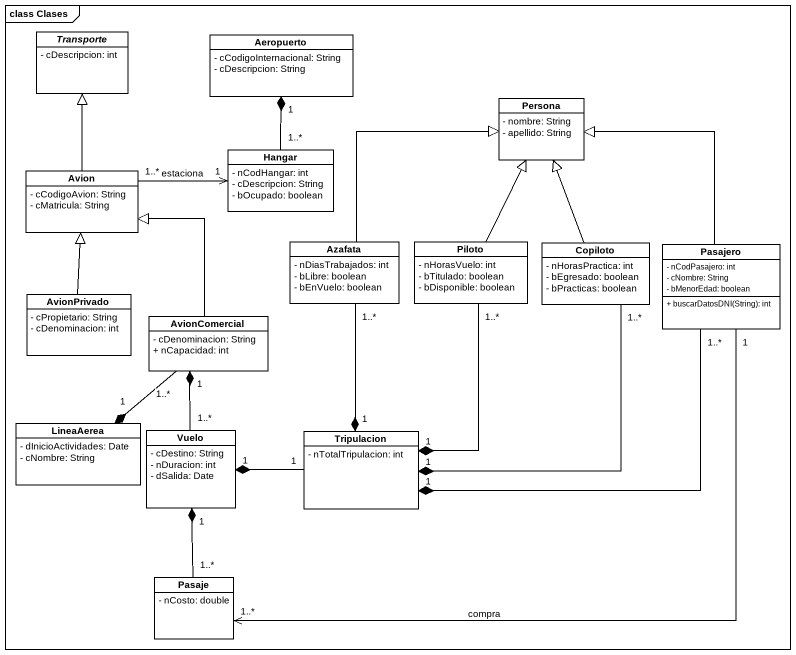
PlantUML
@startuml
mainframe class Clases
hide circle
hide empty members
skinparam classAttributeIconSize 0
abstract class Transporte {
  - cDescripcion: int
}
class Aeropuerto {
  - cCodigoInternacional: String
  - cDescripcion: String
}
class Persona {
  - nombre: String
  - apellido: String
}
class Hangar {
  - nCodHangar: int
  - cDescripcion: String
  - bOcupado: boolean
}
class Avion {
  - cCodigoAvion: String
  - cMatricula: String
}
class Azafata {
  - nDiasTrabajados: int
  - bLibre: boolean
  - bEnVuelo: boolean
}
class Piloto {
  - nHorasVuelo: int
  - bTitulado: boolean
  - bDisponible: boolean
}
class Copiloto {
  - nHorasPractica: int
  - bEgresado: boolean
  - bPracticas: boolean
}
class Pasajero {
  - nCodPasajero: int
  - cNombre: String
  - bMenorEdad: boolean
  + buscarDatosDNI(String): int
}
class AvionPrivado {
  - cPropietario: String
  - cDenominacion: int
}
class AvionComercial {
  - cDenominacion: String
  + nCapacidad: int
}
class LineaAerea {
  - dInicioActividades: Date
  - cNombre: String
}
class Vuelo {
  - cDestino: String
  - nDuracion: int
  - dSalida: Date
}
class Tripulacion {
  - nTotalTripulacion: int
}
class Pasaje {
  - nCosto: double
}
Hangar "1..*" -up-* "1" Aeropuerto
Avion -up-|> Transporte
Avion "1..*" -right-> "1" Hangar : estaciona
Azafata -up-|> Persona
Azafata "1..*" --* "1" Tripulacion
Piloto -up-|> Persona
Piloto "1..*" --* "1" Tripulacion
Copiloto -up-|> Persona
Copiloto "1..*" --* "1" Tripulacion
Pasajero -up-|> Persona
Pasajero "1..*" -left-* "1" Tripulacion
Pasajero "1" --> "1..*" Pasaje : compra
AvionPrivado -up-|> Avion
AvionComercial -up-|> Avion
AvionComercial "1..*" --* "1" LineaAerea
Vuelo "1..*" -up-* "1" AvionComercial
Tripulacion "1" -left-* "1" Vuelo
Pasaje "1..*" -up-* "1" Vuelo
@enduml
